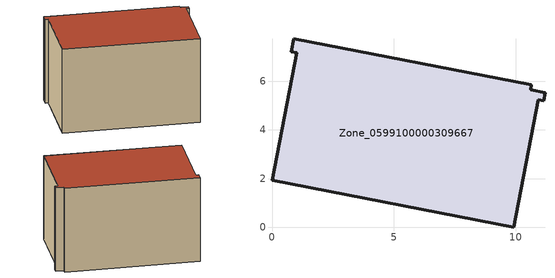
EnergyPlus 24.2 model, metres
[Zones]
Zone_0599100000309667
 floor ground (C_G): 10.61,5.63 11.21,5.52 11.14,5.2 10.94,5.24 9.92,0 0,1.93 1.01,7.17 0.78,7.21 0.88,7.74 10.64,5.85 z0
 wall outside (C_F): 9.92,0 10.94,5.24 11.14,5.2 11.21,5.52 10.61,5.63 10.64,5.85 0.88,7.74 0.78,7.21 1.01,7.17 0,1.93 9.92,0 z0:6.59
 roof outside (C_R): 11.21,5.52 10.61,5.63 10.64,5.85 0.88,7.74 0.78,7.21 1.01,7.17 0,1.93 9.92,0 10.94,5.24 11.14,5.2 z6.59
[BUILDING]
Pand.0599100000309667: North Axis=0; Terrain=City; Loads Convergence Tolerance Value=0.04; Temperature Convergence Tolerance Value=0.4; Solar Distribution=FullExterior; Maximum Number of Warmup Days=25; Minimum Number of Warmup Days=1
[Site:Location]
Rotterdam.The.Hague.AP_ZH_NLD Design_Conditions: Latitude=51.96; Longitude=4.45; Time Zone=1; Elevation=-4.5
[SITE:GROUNDTEMPERATURE:BUILDINGSURFACE]
18, 18, 18, 18, 18, 18, 18, 18, 18, 18, 18, 18
[MATERIAL] Thermal Absorptance=0.9; Solar Absorptance=0.7; Visible Absorptance=0.7
Name | Roughness | Thickness | Conductivity | Density | Specific Heat
G.TC.1992-2005 | MediumSmooth | 0.15 | 0.06 | 540 | 1210
F.TC.1992-2005 | Rough | 0.3 | 0.12 | 1920 | 840
R.TC.1992-2005 | MediumRough | 0.2 | 0.08 | 1500 | 1000
[CONSTRUCTION]
C_G: G.TC.1992-2005
C_F: F.TC.1992-2005
C_R: R.TC.1992-2005
[ZONE]
Zone_0599100000309667: Type=1; Multiplier=1; Ceiling Height=Autocalculate; Volume=Autocalculate; Floor Area=autocalculate; Part of Total Floor Area=Yes
[ZONEINFILTRATION:DESIGNFLOWRATE]
Infil_Zone_0599100000309667: Zone or ZoneList or Space or SpaceList=Zone_0599100000309667; Schedule=AlwaysOn; Design Flow Rate Calculation Method=Flow/Area; Flow Rate per Floor Area=0.0015; Constant Term Coefficient=1; Temperature Term Coefficient=0; Velocity Term Coefficient=0; Velocity Squared Term Coefficient=0
[HVACTEMPLATE:ZONE:IDEALLOADSAIRSYSTEM]
Zone_0599100000309667: Maximum Heating Supply Air Temperature=50; Minimum Cooling Supply Air Temperature=13; Maximum Heating Supply Air Humidity Ratio=0.0156; Minimum Cooling Supply Air Humidity Ratio=0.0077; Heating Limit=NoLimit; Cooling Limit=NoLimit; Dehumidification Control Type=ConstantSensibleHeatRatio; Cooling Sensible Heat Ratio=0.7; Dehumidification Setpoint=60; Humidification Control Type=None; Humidification Setpoint=30; Outdoor Air Method=None; Outdoor Air Flow Rate per Person=0.00944; Outdoor Air Flow Rate per Zone Floor Area=0; Outdoor Air Flow Rate per Zone=0; Demand Controlled Ventilation Type=None; Outdoor Air Economizer Type=NoEconomizer; Heat Recovery Type=None; Sensible Heat Recovery Effectiveness=0.7; Latent Heat Recovery Effectiveness=0.65
[ZONECONTROL:THERMOSTAT]
ThermostatControl_Zone_0599100000309667: Zone or ZoneList=Zone_0599100000309667; Control Type Schedule=DualSetpointControlType; Control 1=Thermostat_Zone_0599100000309667; Temperature Difference Between Cutout And Setpoint=0
[THERMOSTATSETPOINT:DUALSETPOINT]
Thermostat_Zone_0599100000309667: Heating Setpoint Temperature Schedule=HeatingSetpoint_Zone_0599100000309667; Cooling Setpoint Temperature Schedule=CoolingSetpoint_Zone_0599100000309667
[SCHEDULE:COMPACT]
HeatingSetpoint_Zone_0599100000309667: Through: 12/31, For: AllDays, Until: 24:00, 21
CoolingSetpoint_Zone_0599100000309667: Through: 12/31, For: AllDays, Until: 24:00, 24
DualSetpointControlType: Through: 12/31, For: AllDays, Until: 24:00, 4
AlwaysOn: Through: 12/31, For: AllDays, Until: 24:00, 1
